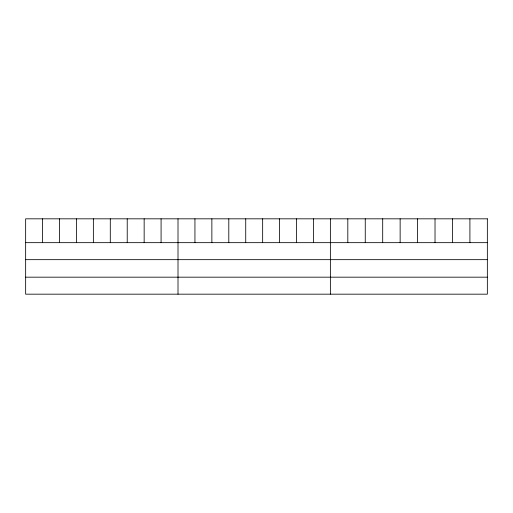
<?xml version="1.0" encoding="UTF-8"?>
<svg xmlns="http://www.w3.org/2000/svg" width="513" height="513" viewBox="0 0 513 513"><rect width="100%" height="100%" fill="white"/><g stroke="black" fill="none" stroke-linecap="round" stroke-linejoin="round"><path stroke-width="0.77" d="M25.65 242.662L487.35 242.662M25.65 259.661L487.35 259.661M25.65 277.174L487.35 277.174M469.908 218.827L469.908 242.662M452.466 218.827L452.466 242.662M435.024 218.827L435.024 242.662M417.582 218.827L417.582 242.662M400.14 218.827L400.14 242.662M382.698 218.827L382.698 242.662M365.256 218.827L365.256 242.662M347.814 218.827L347.814 242.662M330.372 218.827L330.372 294.173M313.443 218.827L313.443 242.662M296.514 218.827L296.514 242.662M279.585 218.827L279.585 242.662M262.656 218.827L262.656 242.662M245.727 218.827L245.727 242.662M228.798 218.827L228.798 242.662M211.869 218.827L211.869 242.662M194.94 218.827L194.94 242.662M178.011 218.827L178.011 294.173M161.082 218.827L161.082 242.662M144.153 218.827L144.153 242.662M127.224 218.827L127.224 242.662M110.295 218.827L110.295 242.662M93.366 218.827L93.366 242.662M76.437 218.827L76.437 242.662M59.508 218.827L59.508 242.662M42.579 218.827L42.579 242.662M487.35 218.827L25.65 218.827L25.65 294.173L487.35 294.173L487.35 218.827"/></g></svg>
